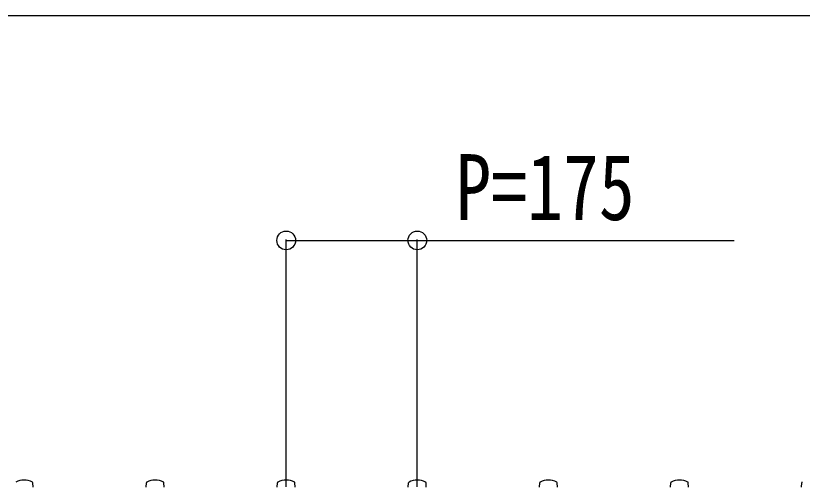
# Model space of a CAD drawing. Units: millimetres, scale not verified. Extents: x -16820 to 16820, y -11880 to 11880.
# Drawn here: x 10189 to 11239, y 5957 to 6587 of the extents above; entities that cross this region are included whole.
import ezdxf
from ezdxf.enums import TextEntityAlignment as Align

# ---------------------------------------------------------------- set-up
doc = ezdxf.new("R2010")
doc.units = ezdxf.units.MM
doc.header["$LTSCALE"] = 50
doc.layers.add('0-3_YKK_13', color=4, linetype='Continuous')
doc.layers.add('0-5_YKK_D', color=6, linetype='Continuous')
doc.styles.add('ＭＳ ゴシック', font='')
doc.styles.get('ＭＳ ゴシック').set_extended_font_data('MS Gothic')

msp = doc.modelspace()

# ---------------------------------------------------------------- linework, layer by layer
at = {"layer": '0-3_YKK_13'}
for p, q in [((10212.58, 5957.31), (10212.2, 5963.44)), ((10363.58, 5957.31), (10363.95, 5963.44)), ((10387.58, 5957.31), (10387.2, 5963.44)), ((10538.58, 5957.31), (10538.95, 5963.44)), ((10562.58, 5957.31), (10562.2, 5963.44)), ((10713.58, 5957.31), (10713.95, 5963.44)), ((10737.58, 5957.31), (10737.2, 5963.44)), ((10888.58, 5957.31), (10888.95, 5963.44)), ((10912.58, 5957.31), (10912.2, 5963.44)), ((11063.58, 5957.31), (11063.95, 5963.44)), ((11087.58, 5957.31), (11087.2, 5963.44)), ((11238.58, 5957.31), (11238.95, 5963.44))]:
    msp.add_line(p, q, dxfattribs=at)
for centre, radius, start, end in [((10200.58, 5943.1), 23.89, 62.3399, 117.6601), ((10211.2, 5963.37), 1, 3.5, 62.3399), ((10364.95, 5963.37), 1, 117.6601, 176.5), ((10375.58, 5943.1), 23.89, 62.3399, 117.6601), ((10386.2, 5963.37), 1, 3.5, 62.3399), ((10539.95, 5963.37), 1, 117.6601, 176.5), ((10550.58, 5943.1), 23.89, 62.3399, 117.6601), ((10561.2, 5963.37), 1, 3.5, 62.3399), ((10714.95, 5963.37), 1, 117.6601, 176.5), ((10725.58, 5943.1), 23.89, 62.3399, 117.6601), ((10736.2, 5963.37), 1, 3.5, 62.3399), ((10889.95, 5963.37), 1, 117.6601, 176.5), ((10900.58, 5943.1), 23.89, 62.3399, 117.6601), ((10911.2, 5963.37), 1, 3.5, 62.3399), ((11064.95, 5963.37), 1, 117.6601, 176.5), ((11075.58, 5943.1), 23.89, 62.3399, 117.6601), ((11086.2, 5963.37), 1, 3.5, 62.3399), ((11239.95, 5963.37), 1, 117.6601, 176.5)]:
    msp.add_arc(centre, radius, start, end, dxfattribs=at)
at = {"layer": '0-5_YKK_D'}
for p, q in [((12133.08, 6586.99), (6407.08, 6586.99)), ((10550.58, 5957.99), (10550.58, 6287.99)), ((10725.58, 5957.99), (10725.58, 6287.99))]:
    msp.add_line(p, q, dxfattribs=at)
msp.add_lwpolyline([(10550.58, 6286.99), (10725.58, 6286.99), (11148.38, 6286.99)], dxfattribs=at)
for centre in [(10550.58, 6286.99), (10725.58, 6286.99)]:
    msp.add_circle(centre, 12.5, dxfattribs=at)

# ---------------------------------------------------------------- texts
at = {"layer": '0-5_YKK_D', "style": 'ＭＳ ゴシック', "width": 0.8}
msp.add_text('P=175', height=87.98, dxfattribs=at).set_placement((10776.38, 6287.79), align=Align.BOTTOM_LEFT)

doc.saveas('drawing.dxf')
